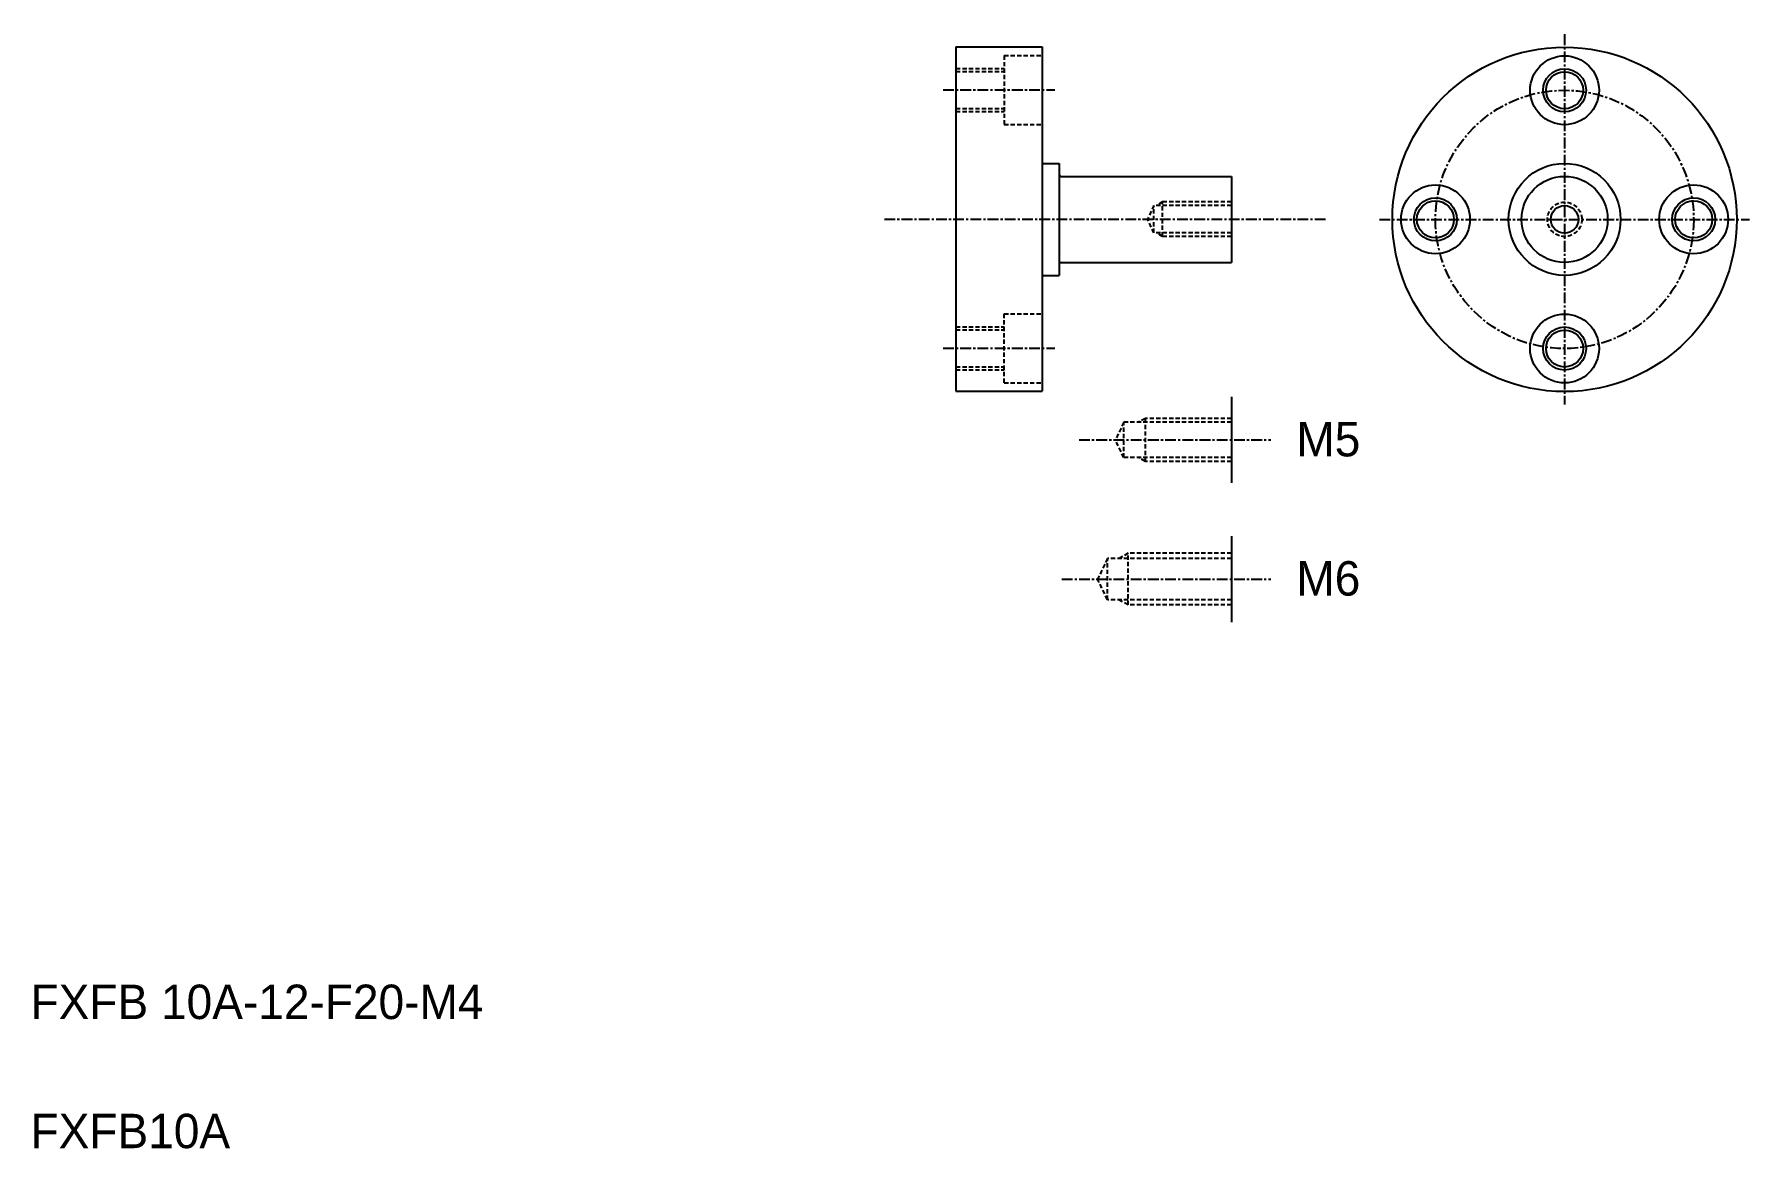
# Model space of a CAD drawing. Extents: x 10 to 210, y 10 to 139.
import ezdxf

# ---------------------------------------------------------------- set-up
doc = ezdxf.new("R2010")
doc.units = 0
doc.linetypes.add('CENTER', pattern=[2, 1.25, -0.25, 0.25, -0.25])
doc.linetypes.add('DASHED', pattern=[0.75, 0.5, -0.25])
doc.layers.get('0').update_dxf_attribs({"linetype": 'CONTINUOUS'})
doc.layers.add('CENTER', color=1, linetype='CENTER')

msp = doc.modelspace()

# ---------------------------------------------------------------- linework, layer by layer
at = {"color": 7, "linetype": 'CONTINUOUS'}
for p, q in [((117.51, 137.92), (117.51, 97.92)), ((117.51, 137.92), (127.51, 137.92)), ((127.51, 137.92), (127.51, 97.92)), ((127.51, 125.89), (127.51, 125.89)), ((127.51, 124.39), (129.51, 124.39)), ((129.51, 124.39), (129.51, 111.39)), ((129.71, 122.89), (149.51, 122.89)), ((149.51, 122.89), (149.51, 112.89)), ((127.51, 117.89), (127.51, 117.89)), ((129.71, 112.89), (149.51, 112.89)), ((127.51, 111.39), (129.51, 111.39)), ((117.51, 97.92), (127.51, 97.92)), ((149.51, 97.27), (149.51, 87.27)), ((149.51, 81.1), (149.51, 71.1))]:
    msp.add_line(p, q, dxfattribs=at)
at = {"color": 3, "linetype": 'DASHED'}
for p, q in [((123.11, 136.92), (127.51, 136.92)), ((123.11, 136.92), (123.11, 128.92)), ((117.51, 135.42), (123.11, 135.42)), ((117.51, 135.07), (123.11, 135.07)), ((117.51, 130.77), (123.11, 130.77)), ((117.51, 130.42), (123.11, 130.42)), ((123.11, 128.92), (127.51, 128.92)), ((127.51, 129.42), (127.51, 129.42)), ((127.51, 128.92), (127.51, 128.92)), ((141.51, 119.92), (140.81, 119.52)), ((141.51, 115.92), (141.51, 119.92)), ((149.51, 119.92), (141.51, 119.92)), ((140.51, 119.52), (139.75, 117.92)), ((140.51, 116.32), (139.75, 117.92)), ((140.51, 116.32), (140.51, 119.52)), ((149.51, 119.52), (140.51, 119.52)), ((149.51, 116.32), (140.51, 116.32)), ((141.51, 115.92), (140.81, 116.32)), ((149.51, 115.92), (141.51, 115.92)), ((123.11, 98.92), (123.11, 106.92)), ((123.11, 106.92), (127.51, 106.92)), ((127.51, 106.92), (127.51, 106.92)), ((127.51, 106.42), (127.51, 106.42)), ((117.51, 105.42), (123.11, 105.42)), ((117.51, 105.07), (123.11, 105.07)), ((117.51, 100.77), (123.11, 100.77)), ((117.51, 100.42), (123.11, 100.42)), ((123.11, 98.92), (127.51, 98.92)), ((137.01, 94.32), (136.03, 92.27)), ((137.01, 90.22), (137.01, 94.32)), ((149.51, 94.32), (137.01, 94.32)), ((139.51, 94.77), (138.73, 94.32)), ((139.51, 89.77), (139.51, 94.77)), ((149.51, 94.77), (139.51, 94.77)), ((137.01, 90.22), (136.03, 92.27)), ((149.51, 90.22), (137.01, 90.22)), ((139.51, 89.77), (138.73, 90.22)), ((149.51, 89.77), (139.51, 89.77)), ((135.11, 78.5), (133.96, 76.1)), ((149.51, 78.5), (135.11, 78.5)), ((135.11, 73.7), (135.11, 78.5)), ((137.51, 79.1), (136.47, 78.5)), ((137.51, 73.1), (137.51, 79.1)), ((149.51, 79.1), (137.51, 79.1)), ((135.11, 73.7), (133.96, 76.1)), ((149.51, 73.7), (135.11, 73.7)), ((137.51, 73.1), (136.47, 73.7)), ((149.51, 73.1), (137.51, 73.1))]:
    msp.add_line(p, q, dxfattribs=at)
at = {"color": 7, "linetype": 'CONTINUOUS'}
for centre, radius in [((188.21, 117.89), 20), ((188.21, 132.89), 4), ((188.21, 132.89), 2.15), ((188.21, 117.89), 6.5), ((173.21, 117.89), 4), ((188.21, 117.89), 5), ((203.21, 117.89), 4), ((173.21, 117.89), 2.15), ((203.21, 117.89), 2.15), ((188.21, 102.89), 4), ((188.21, 102.89), 2.15)]:
    msp.add_circle(centre, radius, dxfattribs=at)
at = {"color": 3, "linetype": 'CONTINUOUS'}
for centre in [(188.21, 132.89), (173.21, 117.89), (203.21, 117.89), (188.21, 102.89)]:
    msp.add_circle(centre, 2.5, dxfattribs=at)
at = {"color": 3, "linetype": 'DASHED'}
msp.add_circle((188.21, 117.89), 2, dxfattribs=at)
at = {"color": 7}
msp.add_circle((188.21, 117.89), 1.6, dxfattribs=at)
at = {"color": 7, "linetype": 'CONTINUOUS'}
for centre, start, end in [((129.71, 123.09), 180, 270), ((129.71, 112.69), 90, 180)]:
    msp.add_arc(centre, 0.2, start, end, dxfattribs=at)
at = {"layer": 'CENTER', "color": 1, "linetype": 'CENTER'}
for p, q in [((188.21, 139.39), (188.21, 96.39)), ((116.01, 132.92), (129.01, 132.92)), ((109.19, 117.92), (160.5, 117.92)), ((166.71, 117.89), (209.71, 117.89)), ((116.01, 102.92), (129.01, 102.92)), ((131.81, 92.27), (154.07, 92.27)), ((129.81, 76.1), (154.07, 76.1))]:
    msp.add_line(p, q, dxfattribs=at)
msp.add_circle((188.21, 117.89), 15, dxfattribs=at)

# ---------------------------------------------------------------- texts
at = {"color": 7, "linetype": 'CONTINUOUS'}
for s, p in [('M5', (157.05, 90.36)), ('M6', (157.05, 74.19)), ('FXFB 10A-12-F20-M4', (10, 25)), ('FXFB10A', (10, 10))]:
    msp.add_text(s, height=4, dxfattribs=at).set_placement(p)

doc.saveas('drawing.dxf')
